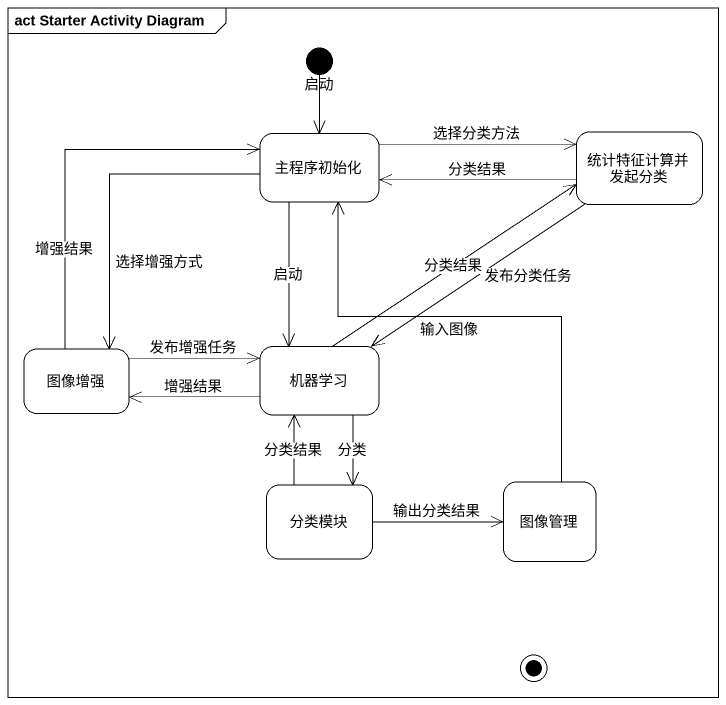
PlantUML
@startuml
mainframe act Starter Activity Diagram
hide empty description
state 启动 <<start>>
state 主程序初始化
state 统计特征计算并发起分类
state 图像增强
state 机器学习
state 分类模块
state 图像管理
state final1 <<end>>
启动 --> 主程序初始化
主程序初始化 -right-> 统计特征计算并发起分类 : 选择分类方法
主程序初始化 --> 图像增强 : 选择增强方式
主程序初始化 --> 机器学习 : 启动
统计特征计算并发起分类 -left-> 主程序初始化 : 分类结果
统计特征计算并发起分类 --> 机器学习 : 发布分类任务
图像增强 -up-> 主程序初始化 : 增强结果
图像增强 -right-> 机器学习 : 发布增强任务
机器学习 -up-> 统计特征计算并发起分类 : 分类结果
机器学习 -left-> 图像增强 : 增强结果
机器学习 --> 分类模块 : 分类
分类模块 -up-> 机器学习 : 分类结果
分类模块 -right-> 图像管理 : 输出分类结果
图像管理 -up-> 主程序初始化 : 输入图像
@enduml
